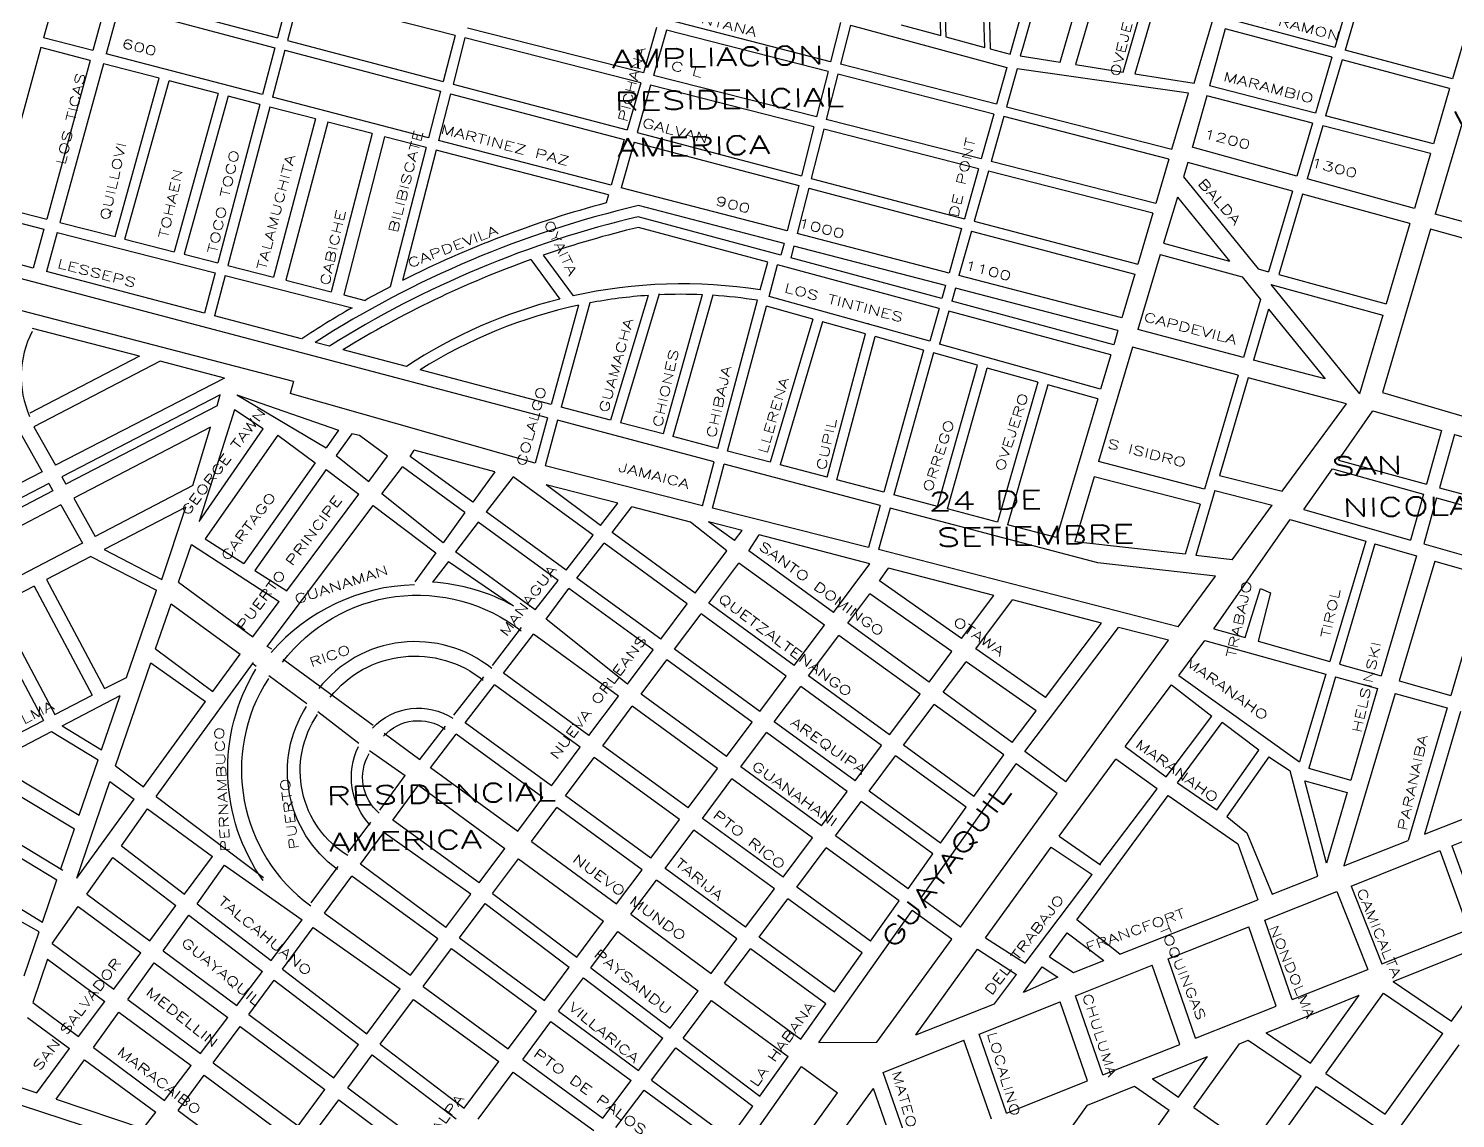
# Model space of a CAD drawing. Header units: millimetres. Extents: x 4375152 to 4409667, y 6523746 to 6549185.
# Drawn here: x 4388895 to 4390443, y 6527956 to 6529138 of the extents above; entities that cross this region are included whole.
import ezdxf

# ---------------------------------------------------------------- set-up
doc = ezdxf.new("R2010")
doc.units = ezdxf.units.MM
for name, color, linetype in [('LINEA CALLE', 252, 'Continuous'), ('NOMBRE BARRIO', 8, 'Continuous'), ('NOMBRE CALLE', 252, 'Continuous')]:
    doc.layers.add(name, color=color, linetype=linetype)
doc.styles.add('ROMANS', font='romans')
doc.styles.add('S1', font='ROMANS')

msp = doc.modelspace()

# ---------------------------------------------------------------- linework, layer by layer
at = {"layer": 'LINEA CALLE', "transparency": 33554687}
for p, q in [((4389210.4, 6529297.8), (4389165.4, 6529127.9)), ((4389884.7, 6529130.4), (4389882.2, 6529211.1)), ((4389935.9, 6529194.1), (4389938.3, 6529115.8)), ((4389959.9, 6529110), (4389983.8, 6529195.6)), ((4388925.9, 6529179.5), (4388911.6, 6529128)), ((4389888.1, 6529192.6), (4389890.1, 6529128.9)), ((4389932.5, 6529117.4), (4389930, 6529193.9)), ((4390330.1, 6529178.8), (4390312, 6529117.5)), ((4388979.3, 6529165.5), (4388965.2, 6529114.1)), ((4388996.5, 6529172.4), (4389165.4, 6529127.9)), ((4389188.9, 6529173.5), (4389176.1, 6529125.1)), ((4389357.8, 6529130.5), (4389188.9, 6529173.5)), ((4390341, 6529175.8), (4390323, 6529114.6)), ((4388993.6, 6529161.7), (4388979.5, 6529110.4)), ((4388993.6, 6529161.7), (4389162.5, 6529117.2)), ((4390312, 6529117.5), (4390196.1, 6529148.5)), ((4389562.3, 6529089.9), (4389371.3, 6529138.5)), ((4389576.4, 6529139), (4389562.3, 6529089.9)), ((4389587.2, 6529136.3), (4389573, 6529087.2)), ((4389762.4, 6529091.3), (4389587.2, 6529136.3)), ((4389765.1, 6529102), (4389590.2, 6529146.9)), ((4389776, 6529144.5), (4389765.1, 6529102)), ((4389786.7, 6529141.6), (4389775.9, 6529099.3)), ((4389786.7, 6529141.6), (4389956.4, 6529095.6)), ((4389841.6, 6529142.1), (4389884.7, 6529130.4)), ((4390193.1, 6529137.7), (4390176, 6529075.9)), ((4390308.8, 6529106.8), (4390193.1, 6529137.7)), ((4390480, 6529137.2), (4390420.8, 6528936.8)), ((4390457.4, 6529143.5), (4390439.7, 6529083.5)), ((4388908.7, 6529117.3), (4388861.1, 6528945.1)), ((4388962.2, 6529103.4), (4388908.7, 6529117.3)), ((4388965.2, 6529114.1), (4388911.6, 6529128)), ((4389162.5, 6529117.2), (4389149, 6529066.3)), ((4389176.1, 6529125.1), (4389345, 6529080.6)), ((4389357.8, 6529130.5), (4389345, 6529080.6)), ((4389368.6, 6529127.8), (4389355.7, 6529077.8)), ((4389559.2, 6529079.2), (4389368.6, 6529127.8)), ((4389890.1, 6529128.9), (4389932.5, 6529117.4)), ((4388962.2, 6529103.4), (4388915, 6528931.3)), ((4389149, 6529066.3), (4388979.5, 6529110.4)), ((4389173.2, 6529114.4), (4389159.8, 6529063.5)), ((4389173.2, 6529114.4), (4389342.2, 6529069.9)), ((4389938.3, 6529115.8), (4389959.9, 6529110)), ((4390308.8, 6529106.8), (4390290.9, 6529046.1)), ((4390319.8, 6529103.9), (4390301.9, 6529043.3)), ((4390436.5, 6529072.8), (4390319.8, 6529103.9)), ((4390439.7, 6529083.5), (4390323, 6529114.6)), ((4388976.5, 6529099.7), (4388929.3, 6528927.7)), ((4389037.1, 6529084), (4388976.5, 6529099.7)), ((4389749.8, 6529042.1), (4389573, 6529087.2)), ((4389762.4, 6529091.3), (4389749.8, 6529042.1)), ((4389773.1, 6529088.5), (4389760.5, 6529039.4)), ((4389942.2, 6529045.1), (4389773.1, 6529088.5)), ((4389945.2, 6529055.8), (4389775.9, 6529099.3)), ((4389956.4, 6529095.6), (4389945.2, 6529055.8)), ((4388989.1, 6528912.4), (4389037.1, 6529084)), ((4388999.8, 6528909.6), (4389047.8, 6529081.2)), ((4389101, 6529067.4), (4389047.8, 6529081.2)), ((4389355.7, 6529077.8), (4389544.4, 6529028.1)), ((4389559.2, 6529079.2), (4389544.4, 6529028.1)), ((4389569.9, 6529076.5), (4389555.2, 6529025.3)), ((4389747, 6529031.4), (4389569.9, 6529076.5)), ((4390290.9, 6529046.1), (4390176, 6529075.9)), ((4390436.5, 6529072.8), (4390418.9, 6529013)), ((4389101, 6529067.4), (4389053.2, 6528896)), ((4389111.7, 6529064.6), (4389063.9, 6528893.3)), ((4389146.2, 6529055.6), (4389100.7, 6528883.9)), ((4389146.2, 6529055.6), (4389111.7, 6529064.6)), ((4389329.2, 6529019.5), (4389159.8, 6529063.5)), ((4389342.2, 6529069.9), (4389329.2, 6529019.5)), ((4389352.9, 6529067.1), (4389339.9, 6529016.7)), ((4389352.9, 6529067.1), (4389541.4, 6529017.5)), ((4390173, 6529065.1), (4390157.4, 6529008.6)), ((4390287.8, 6529035.4), (4390173, 6529065.1)), ((4389156.9, 6529052.8), (4389111.4, 6528881.2)), ((4389206.4, 6529040), (4389156.9, 6529052.8)), ((4389206.4, 6529040), (4389160.9, 6528868.5)), ((4389928.5, 6528996.6), (4389760.5, 6529039.4)), ((4389942.2, 6529045.1), (4389928.5, 6528996.6)), ((4389952.9, 6529042.4), (4389939.2, 6528993.9)), ((4390132.1, 6528996.4), (4389952.9, 6529042.4)), ((4390418.9, 6529013), (4390301.9, 6529043.3)), ((4389219.8, 6529036.5), (4389174.4, 6528865.1)), ((4389267.9, 6529024), (4389219.8, 6529036.5)), ((4389267.9, 6529024), (4389223.6, 6528852.5)), ((4389555.2, 6529025.3), (4389733.4, 6528978.3)), ((4389747, 6529031.4), (4389733.4, 6528978.3)), ((4389757.8, 6529028.7), (4389744.1, 6528975.5)), ((4389925.5, 6528986), (4389757.8, 6529028.7)), ((4390287.8, 6529035.4), (4390270.8, 6528978)), ((4390298.8, 6529032.6), (4390281.8, 6528975)), ((4390415.7, 6529002.3), (4390298.8, 6529032.6)), ((4389281.3, 6529020.5), (4389237.1, 6528849.1)), ((4389326.4, 6529008.8), (4389281.3, 6529020.5)), ((4389326.4, 6529008.8), (4389287.5, 6528857.9)), ((4389527.1, 6528968.1), (4389339.9, 6529016.7)), ((4389541.4, 6529017.5), (4389527.1, 6528968.1)), ((4389552.1, 6529014.6), (4389537.9, 6528965.3)), ((4389552.1, 6529014.6), (4389730.7, 6528967.6)), ((4390270.8, 6528978), (4390157.3, 6529009.2)), ((4389337.2, 6529006), (4389300.7, 6528864.7)), ((4389524.1, 6528957.5), (4389337.2, 6529006)), ((4390117.8, 6528948.4), (4389939.2, 6528993.9)), ((4390132.1, 6528996.4), (4390117.8, 6528948.4)), ((4390415.7, 6529002.3), (4390398.2, 6528943)), ((4389925.5, 6528986), (4389910.2, 6528931.8)), ((4389936.2, 6528983.2), (4389920.9, 6528929)), ((4390114.6, 6528937.8), (4389936.2, 6528983.2)), ((4390152.4, 6528992.8), (4390147.7, 6528977)), ((4390266, 6528961.5), (4390152.4, 6528992.8)), ((4389458.2, 6528716), (4388495.3, 6528970.1)), ((4389718.1, 6528918.5), (4389537.9, 6528965.3)), ((4389730.7, 6528967.6), (4389718.1, 6528918.5)), ((4389741.4, 6528964.8), (4389728.8, 6528915.7)), ((4389741.4, 6528964.8), (4389907.2, 6528921.1)), ((4389744.1, 6528975.5), (4389910.2, 6528931.8)), ((4390147.7, 6528977), (4390228.7, 6528877.3)), ((4390398.2, 6528943), (4390281.8, 6528975)), ((4389524.1, 6528957.5), (4389521.6, 6528948.8)), ((4390141.2, 6528955.2), (4390126.3, 6528905.2)), ((4390141.2, 6528955.2), (4390197.6, 6528885.7)), ((4390266, 6528961.5), (4390240.2, 6528874.1)), ((4390276.9, 6528958.5), (4390251.1, 6528871.2)), ((4390393.3, 6528926.6), (4390276.9, 6528958.5)), ((4389182.6, 6528755.1), (4388484.9, 6528936.9)), ((4388858.1, 6528934.2), (4388912, 6528920.5)), ((4388861.1, 6528945.1), (4388915, 6528931.3)), ((4389711.3, 6528892.2), (4389556.5, 6528933.9)), ((4389714.6, 6528904.9), (4389556.7, 6528946)), ((4390114.6, 6528937.8), (4390098.2, 6528882.3)), ((4390510, 6528912.2), (4390420.8, 6528936.8)), ((4388912, 6528920.5), (4388900.4, 6528878.3)), ((4388926.3, 6528916.8), (4388914.7, 6528874.5)), ((4388926.3, 6528916.8), (4389097.8, 6528873)), ((4388929.3, 6528927.7), (4388989.1, 6528912.4)), ((4389696.9, 6528884.6), (4389556.7, 6528922.4)), ((4389893.6, 6528872.9), (4389728.8, 6528915.7)), ((4389907.2, 6528921.1), (4389893.6, 6528872.9)), ((4389917.9, 6528918.3), (4389904.3, 6528870.1)), ((4389917.9, 6528918.3), (4390095, 6528871.7)), ((4389920.9, 6528929), (4390098.2, 6528882.3)), ((4390415.9, 6528920.3), (4390363.5, 6528743.4)), ((4390393.3, 6528926.6), (4390367.6, 6528839.4)), ((4390506.5, 6528895.4), (4390415.9, 6528920.3)), ((4388999.8, 6528909.6), (4389053.2, 6528896)), ((4389714.6, 6528904.9), (4389711.3, 6528892.2)), ((4389714.6, 6528904.9), (4389714.5, 6528904.4)), ((4389725.3, 6528902.1), (4389722, 6528889.3)), ((4389725.3, 6528902.1), (4389725.2, 6528901.7)), ((4389889.7, 6528859.3), (4389725.3, 6528902.1)), ((4390126.3, 6528905.2), (4390197.6, 6528885.7)), ((4388900.4, 6528878.3), (4388846.5, 6528892.5)), ((4389063.9, 6528893.3), (4389100.7, 6528883.9)), ((4389439.9, 6528887.5), (4389471.4, 6528844.7)), ((4389453.5, 6528892.3), (4389486, 6528848.1)), ((4389688.8, 6528854.5), (4389696.9, 6528884.6)), ((4389885.8, 6528845.2), (4389722, 6528889.3)), ((4390122.6, 6528893), (4390098.4, 6528811.7)), ((4390122.6, 6528893), (4390211.4, 6528868.8)), ((4389086.2, 6528829.3), (4388914.7, 6528874.5)), ((4389097.8, 6528873), (4389086.2, 6528829.3)), ((4389108.5, 6528870.3), (4389096.9, 6528826.5)), ((4389108.5, 6528870.3), (4389246.1, 6528835.2)), ((4389111.4, 6528881.2), (4389160.9, 6528868.5)), ((4389698.5, 6528847.6), (4389707.6, 6528881.7)), ((4389882.8, 6528834.5), (4389707.6, 6528881.7)), ((4390080.9, 6528824.2), (4389904.3, 6528870.1)), ((4390095, 6528871.7), (4390080.9, 6528824.2)), ((4390228.7, 6528877.3), (4390240.2, 6528874.1)), ((4390251.1, 6528871.2), (4390367.6, 6528839.4)), ((4389174.4, 6528865.1), (4389223.6, 6528852.5)), ((4389889.7, 6528859.3), (4389885.8, 6528845.2)), ((4389900.5, 6528856.5), (4389896.5, 6528842.3)), ((4390076.8, 6528810.6), (4389900.5, 6528856.5)), ((4390211.4, 6528868.8), (4390231.4, 6528844.3)), ((4390242.5, 6528860.3), (4390338.8, 6528742)), ((4390242.5, 6528860.3), (4390364, 6528827.2)), ((4389237.1, 6528849.1), (4389260.2, 6528843.2)), ((4389503.9, 6528840.4), (4389472.8, 6528727.5)), ((4389567.2, 6528848.6), (4389526.6, 6528713.3)), ((4389579.2, 6528850.2), (4389537.3, 6528710.5)), ((4389626, 6528849.3), (4389583.5, 6528698.4)), ((4389637.4, 6528848.7), (4389594.2, 6528695.5)), ((4389642.7, 6528682.7), (4389685.8, 6528843.3)), ((4389872.7, 6528798.9), (4389698.5, 6528847.6)), ((4390072.2, 6528795), (4389896.5, 6528842.3)), ((4390231.4, 6528844.3), (4390212.8, 6528781.4)), ((4389191.5, 6528801.6), (4389096.9, 6528826.5)), ((4389491.8, 6528837.9), (4389462.1, 6528730.3)), ((4389653.5, 6528679.9), (4389695.6, 6528836.9)), ((4389745.8, 6528822.9), (4389695.6, 6528836.9)), ((4389745.8, 6528822.9), (4389699.6, 6528667.8)), ((4389882.8, 6528834.5), (4389872.7, 6528798.9)), ((4389893.5, 6528831.6), (4389883.4, 6528795.9)), ((4390069, 6528784.3), (4389893.5, 6528831.6)), ((4390240.1, 6528833.6), (4390223.8, 6528778.5)), ((4390240.1, 6528833.6), (4390301.6, 6528758)), ((4390364, 6528827.2), (4390338.8, 6528742)), ((4389015.7, 6528782.8), (4388899.7, 6528812.8)), ((4389756.5, 6528819.9), (4389710.3, 6528664.9)), ((4389802.9, 6528806.9), (4389756.5, 6528819.9)), ((4389805.8, 6528817.6), (4389806, 6528818.5)), ((4389816.5, 6528814.6), (4389816.7, 6528815.6)), ((4390076.8, 6528810.6), (4390072.2, 6528795)), ((4390212.8, 6528781.4), (4390098.4, 6528811.7)), ((4389221.6, 6528793.7), (4389206.2, 6528797.7)), ((4389761.3, 6528651.5), (4389802.9, 6528806.9)), ((4389772, 6528648.7), (4389813.6, 6528803.9)), ((4389866, 6528789.2), (4389813.6, 6528803.9)), ((4390058, 6528747), (4389883.4, 6528795.9)), ((4390092.7, 6528792.5), (4390055.7, 6528668.4)), ((4390207.1, 6528762.2), (4390092.7, 6528792.5)), ((4389015.7, 6528782.8), (4388896.8, 6528720.8)), ((4389038, 6528777.3), (4388901.2, 6528706.1)), ((4389108, 6528759), (4389038, 6528777.3)), ((4389305.2, 6528771.7), (4389236.6, 6528789.7)), ((4389866, 6528789.2), (4389823, 6528635.3)), ((4389876.7, 6528786.3), (4389833.7, 6528632.5)), ((4389924.4, 6528772.9), (4389876.7, 6528786.3)), ((4390069, 6528784.3), (4390058, 6528747)), ((4390301.6, 6528758), (4390223.8, 6528778.5)), ((4389462.1, 6528730.3), (4389320, 6528767.8)), ((4389881.2, 6528619.9), (4389924.4, 6528772.9)), ((4389891.9, 6528617.1), (4389935, 6528769.9)), ((4389990, 6528754.5), (4389935, 6528769.9)), ((4390207.1, 6528762.2), (4390170.7, 6528638.7)), ((4389108, 6528759), (4388924.4, 6528664.6)), ((4389182.6, 6528755.1), (4389179.2, 6528742.2)), ((4389990, 6528754.5), (4389946.3, 6528602.8)), ((4390000.7, 6528751.5), (4389957, 6528600)), ((4390054.8, 6528736.4), (4390000.7, 6528751.5)), ((4390218.1, 6528759.3), (4390186.9, 6528653.4)), ((4390324.5, 6528731.1), (4390218.1, 6528759.3)), ((4389103.2, 6528740.7), (4388931.4, 6528652)), ((4389099.7, 6528729), (4389103.2, 6528740.7)), ((4389121.1, 6528740.7), (4389217.9, 6528683.5)), ((4389121.1, 6528740.7), (4389231.3, 6528702.4)), ((4389444.6, 6528666.7), (4389179.2, 6528742.2)), ((4390054.8, 6528736.4), (4390010.1, 6528586)), ((4390254.9, 6528636.2), (4390324.5, 6528731.1)), ((4390363.5, 6528743.4), (4390468.2, 6528712.5)), ((4389099.7, 6528729), (4388935.9, 6528644.1)), ((4389118.6, 6528724.6), (4389080.3, 6528603.4)), ((4389149.9, 6528704.1), (4389118.6, 6528724.6)), ((4389458.2, 6528716), (4389444.6, 6528666.7)), ((4389526.6, 6528713.3), (4389472.8, 6528727.5)), ((4390316, 6528669.9), (4390353.2, 6528723.3)), ((4390353.2, 6528723.3), (4390427.8, 6528702)), ((4388901.2, 6528706.1), (4388924.4, 6528664.6)), ((4389092.7, 6528705.7), (4388944.5, 6528628.7)), ((4389073.6, 6528642.5), (4389092.7, 6528705.7)), ((4389080.3, 6528603.4), (4389149.9, 6528704.1)), ((4389231.3, 6528702.4), (4389217.9, 6528683.5)), ((4389468.9, 6528713.2), (4389455.5, 6528663.9)), ((4389638.9, 6528668.3), (4389468.9, 6528713.2)), ((4389583.5, 6528698.4), (4389537.3, 6528710.5)), ((4390427.8, 6528702), (4390411.3, 6528643.9)), ((4388886.8, 6528698.6), (4388910.1, 6528657.3)), ((4389165.6, 6528697.1), (4389086.9, 6528584.7)), ((4389165.6, 6528697.1), (4389206.3, 6528667.2)), ((4389245.8, 6528698.7), (4389228.8, 6528674.9)), ((4389254.1, 6528696.6), (4389245.8, 6528698.7)), ((4389284.6, 6528674.3), (4389254.1, 6528696.6)), ((4389642.7, 6528682.7), (4389594.2, 6528695.5)), ((4390441.9, 6528697.9), (4390425.5, 6528640.1)), ((4390441.9, 6528697.9), (4390519.4, 6528675.8)), ((4389228.8, 6528674.9), (4389264.2, 6528646.9)), ((4389264.2, 6528646.9), (4389284.6, 6528674.3)), ((4389377, 6528624.6), (4389309.1, 6528674.1)), ((4389309.2, 6528674), (4389313.4, 6528680.7)), ((4389401.1, 6528657.4), (4389313.4, 6528680.7)), ((4389626.2, 6528620.4), (4389638.9, 6528668.3)), ((4389699.6, 6528667.8), (4389653.5, 6528679.9)), ((4390170.7, 6528638.7), (4390055.7, 6528668.4)), ((4390316, 6528669.9), (4390411.3, 6528643.9)), ((4388910.1, 6528657.3), (4388775.2, 6528587.9)), ((4389206.3, 6528667.2), (4389128.8, 6528558)), ((4389218.1, 6528659.7), (4389140.6, 6528550.5)), ((4389218.1, 6528659.7), (4389253.6, 6528633.2)), ((4389278.4, 6528633.4), (4389300.7, 6528662.6)), ((4389368.6, 6528613.1), (4389300.7, 6528662.6)), ((4389401.1, 6528657.4), (4389377, 6528624.6)), ((4389626.2, 6528620.4), (4389455.5, 6528663.9)), ((4389637.1, 6528617.9), (4389649.6, 6528665.5)), ((4389818.9, 6528620.8), (4389649.6, 6528665.5)), ((4389761.3, 6528651.5), (4389710.3, 6528664.9)), ((4390186.9, 6528653.4), (4390254.9, 6528636.2)), ((4390278.4, 6528616.5), (4390309.5, 6528660.6)), ((4390309.5, 6528660.6), (4390408.2, 6528633)), ((4388917.2, 6528644.7), (4388782.3, 6528575.1)), ((4388917.2, 6528644.7), (4388921.7, 6528636.7)), ((4388931.4, 6528652), (4388935.9, 6528644.1)), ((4389073.6, 6528642.5), (4388967.7, 6528587.3)), ((4389420.9, 6528651.9), (4389391.7, 6528613.9)), ((4389507.5, 6528588.7), (4389420.9, 6528651.9)), ((4389515.5, 6528599.2), (4389456.8, 6528643.1)), ((4389534.5, 6528623.2), (4389456.8, 6528643.1)), ((4389823, 6528635.3), (4389772, 6528648.7)), ((4390050.8, 6528652), (4390029.9, 6528581.6)), ((4390165.8, 6528622.3), (4390050.8, 6528652)), ((4390182, 6528637), (4390161.3, 6528566.6)), ((4390182, 6528637), (4390244, 6528621.3)), ((4390425.5, 6528640.1), (4390501, 6528619.4)), ((4388921.7, 6528636.7), (4388786.9, 6528566.8)), ((4388930.4, 6528621.4), (4388795.5, 6528551.3)), ((4388930.4, 6528621.4), (4388953.7, 6528580)), ((4388944.5, 6528628.7), (4388967.7, 6528587.3)), ((4389175.6, 6528528.2), (4389253.6, 6528633.2)), ((4389345, 6528580.4), (4389278.4, 6528633.4)), ((4389515.5, 6528599.2), (4389534.5, 6528623.2)), ((4389881.2, 6528619.9), (4389833.7, 6528632.5)), ((4390165.8, 6528622.3), (4390149.8, 6528567.9)), ((4390408.2, 6528633), (4390394.2, 6528583.4)), ((4390422.4, 6528629), (4390408.4, 6528579.4)), ((4390422.4, 6528629), (4390497.3, 6528608)), ((4389065.9, 6528619.2), (4388977.4, 6528573.1)), ((4389040, 6528540.7), (4389065.9, 6528619.2)), ((4389154.1, 6528467.8), (4389269, 6528620.9)), ((4389269, 6528620.9), (4389337.1, 6528569.5)), ((4389368.6, 6528613.1), (4389345, 6528580.4)), ((4389478.2, 6528550.8), (4389391.7, 6528613.9)), ((4389528.1, 6528591.4), (4389549.7, 6528619.5)), ((4389613.2, 6528602.7), (4389549.7, 6528619.5)), ((4389806.2, 6528575.2), (4389637.1, 6528617.9)), ((4389818.9, 6528620.8), (4389806.2, 6528575.2)), ((4389829.6, 6528618), (4389817.2, 6528573.2)), ((4390054.9, 6528558.6), (4389829.6, 6528618)), ((4389946.3, 6528602.8), (4389891.9, 6528617.1)), ((4390200.5, 6528562.1), (4390244, 6528621.3)), ((4390278.4, 6528616.5), (4390394.2, 6528583.4)), ((4389383, 6528602.6), (4389358.4, 6528570.5)), ((4389469.5, 6528539.6), (4389383, 6528602.6)), ((4389618.3, 6528525.7), (4389528.1, 6528591.4)), ((4389652.6, 6528571.6), (4389613.2, 6528602.7)), ((4389660.9, 6528582.8), (4389632.8, 6528603.3)), ((4389669.1, 6528593.8), (4389632.8, 6528603.3)), ((4389660.9, 6528582.8), (4389669.1, 6528593.8)), ((4390010.1, 6528586), (4389957, 6528600)), ((4390180.9, 6528487.2), (4390263.4, 6528605.5)), ((4390263.4, 6528605.5), (4390345.5, 6528582)), ((4388953.7, 6528580), (4388818.6, 6528509.6)), ((4389058, 6528537.6), (4389072.1, 6528578.7)), ((4389072.1, 6528578.7), (4389167.1, 6528516.8)), ((4389086.9, 6528584.7), (4389128.8, 6528558)), ((4389478.2, 6528550.8), (4389507.5, 6528588.7)), ((4389490.1, 6528542.2), (4389519.4, 6528580.1)), ((4389609.7, 6528514.2), (4389519.4, 6528580.1)), ((4389676.3, 6528571.7), (4389687.5, 6528589)), ((4389807.8, 6528557.6), (4389687.5, 6528589)), ((4390149.8, 6528567.9), (4390029.9, 6528581.6)), ((4390345.5, 6528582), (4390306.4, 6528451.8)), ((4390355.4, 6528579.2), (4390316.9, 6528448.8)), ((4390355.4, 6528579.2), (4390400.4, 6528566.3)), ((4390408.4, 6528579.4), (4390481.2, 6528558.5)), ((4388963, 6528565.6), (4388914.8, 6528540.5)), ((4388963, 6528565.6), (4389033.9, 6528528.9)), ((4388977.4, 6528573.1), (4389040, 6528540.7)), ((4389337.1, 6528569.5), (4389314.4, 6528538.1)), ((4389350.6, 6528560.3), (4389333.3, 6528537.7)), ((4389350.6, 6528560.3), (4389421.4, 6528512)), ((4389444.8, 6528507.6), (4389358.4, 6528570.5)), ((4389618.3, 6528525.7), (4389652.6, 6528571.6)), ((4389768.4, 6528504.7), (4389676.3, 6528571.7)), ((4390142.1, 6528489.3), (4389817.2, 6528573.2)), ((4390200.5, 6528562.1), (4390161.3, 6528566.6)), ((4390400.4, 6528566.3), (4390362.3, 6528436.1)), ((4390420.3, 6528560.6), (4390381.6, 6528430.6)), ((4390420.3, 6528560.6), (4390475.9, 6528544.7)), ((4389140.6, 6528550.5), (4389175.6, 6528528.2)), ((4389633.2, 6528514.8), (4389665.7, 6528558.3)), ((4389758.4, 6528491.2), (4389665.7, 6528558.3)), ((4389768.4, 6528504.7), (4389807.8, 6528557.6)), ((4389818.1, 6528539.1), (4389828, 6528553)), ((4389942.2, 6528523.4), (4389828, 6528553)), ((4390182.4, 6528544.2), (4390054.9, 6528558.6)), ((4390142.1, 6528489.3), (4390182.4, 6528544.2)), ((4390475.9, 6528544.7), (4390437.8, 6528414.8)), ((4388901.4, 6528533.5), (4388861, 6528512.5)), ((4388901.4, 6528533.5), (4388964.3, 6528415.3)), ((4388914.8, 6528540.5), (4388977.7, 6528422.3)), ((4389001.4, 6528434.4), (4389033.9, 6528528.9)), ((4389058, 6528537.6), (4389138.5, 6528478.5)), ((4389444.8, 6528507.6), (4389469.5, 6528539.6)), ((4389456.6, 6528497.6), (4389481.4, 6528530.9)), ((4389572.6, 6528464.4), (4389481.4, 6528530.9)), ((4389581.1, 6528475.8), (4389490.1, 6528542.2)), ((4389907.2, 6528476.5), (4389818.1, 6528539.1)), ((4390214.6, 6528477.7), (4390231.2, 6528531)), ((4390231.2, 6528531), (4390242.1, 6528526.2)), ((4389033.1, 6528465.4), (4389050, 6528514.4)), ((4389050, 6528514.4), (4389124.7, 6528459.5)), ((4389138.5, 6528478.5), (4389167.1, 6528516.8)), ((4389581.1, 6528475.8), (4389609.7, 6528514.2)), ((4389725.7, 6528447.4), (4389633.2, 6528514.8)), ((4389784, 6528493.4), (4389807.6, 6528525)), ((4389896.6, 6528462.4), (4389807.6, 6528525)), ((4389907.2, 6528476.5), (4389942.2, 6528523.4)), ((4389922.7, 6528465.5), (4389962.4, 6528518.5)), ((4390059.1, 6528493.3), (4389962.4, 6528518.5)), ((4390242.1, 6528526.2), (4390229, 6528473.6)), ((4388848.7, 6528506.1), (4388911.6, 6528387.9)), ((4388861, 6528512.5), (4388923.9, 6528394.3)), ((4389596, 6528464.9), (4389624.7, 6528503.3)), ((4389717.1, 6528435.9), (4389624.7, 6528503.3)), ((4389398.3, 6528447.5), (4389430, 6528488.4)), ((4389544.8, 6528427.2), (4389456.6, 6528497.6)), ((4389725.7, 6528447.4), (4389758.4, 6528491.2)), ((4389871.9, 6528429.4), (4389784, 6528493.4)), ((4389975.6, 6528354), (4390077.4, 6528488.6)), ((4389998.1, 6528412.5), (4390059.1, 6528493.3)), ((4390131.5, 6528475), (4390077.4, 6528488.6)), ((4390180.9, 6528487.2), (4390214.6, 6528477.7)), ((4389159.1, 6528464.9), (4389154.1, 6528467.8)), ((4389410.3, 6528438.9), (4389443, 6528481.3)), ((4389535.1, 6528414.1), (4389443, 6528481.3)), ((4389741.3, 6528436), (4389774, 6528480)), ((4389862.1, 6528416.3), (4389774, 6528480)), ((4390020.2, 6528321.3), (4390131.5, 6528475)), ((4390142.7, 6528436.7), (4390171, 6528474.3)), ((4390171, 6528474.3), (4390302.3, 6528437.9)), ((4390229, 6528473.6), (4390306.4, 6528451.8)), ((4389033.1, 6528465.4), (4389095.2, 6528419.2)), ((4389095.2, 6528419.2), (4389124.7, 6528459.5)), ((4389171.3, 6528454.4), (4389268.9, 6528382.8)), ((4389544.8, 6528427.2), (4389572.6, 6528464.4)), ((4389559.7, 6528416.3), (4389587.5, 6528453.5)), ((4389680, 6528386.1), (4389587.5, 6528453.5)), ((4389688.5, 6528397.5), (4389596, 6528464.9)), ((4389871.9, 6528429.4), (4389896.6, 6528462.4)), ((4389887.2, 6528418.3), (4389912.2, 6528451.5)), ((4389987.9, 6528398.2), (4389912.2, 6528451.5)), ((4389998.1, 6528412.5), (4389922.7, 6528465.5)), ((4388989.5, 6528338.6), (4389028, 6528450.3)), ((4389028, 6528450.3), (4389087.2, 6528408.2)), ((4389033.8, 6528305.3), (4389139.1, 6528450.5)), ((4389138.4, 6528449.5), (4389142.3, 6528446.6)), ((4389155.9, 6528436.6), (4389197.2, 6528406.3)), ((4389503.1, 6528371.3), (4389410.3, 6528438.9)), ((4389688.5, 6528397.5), (4389717.1, 6528435.9)), ((4389829, 6528372.1), (4389741.3, 6528436)), ((4390142.7, 6528436.7), (4390273.8, 6528343)), ((4390302.3, 6528437.9), (4390273.8, 6528343)), ((4390316.9, 6528448.8), (4390362.3, 6528436.1)), ((4388977.7, 6528422.3), (4389001.4, 6528434.4)), ((4389388.6, 6528434.9), (4389356.1, 6528393.4)), ((4389368.9, 6528385.3), (4389400.7, 6528426.5)), ((4389493.7, 6528358.7), (4389400.7, 6528426.5)), ((4389704.1, 6528386.2), (4389732.7, 6528424.6)), ((4389820.4, 6528360.6), (4389732.7, 6528424.6)), ((4390084.5, 6528359.6), (4390134.9, 6528426.4)), ((4390134.9, 6528426.4), (4390178.7, 6528392.3)), ((4390312.8, 6528435), (4390283.6, 6528335.9)), ((4390312.8, 6528435), (4390358.3, 6528422.4)), ((4390358.3, 6528422.4), (4390329.2, 6528322.9)), ((4390381.6, 6528430.6), (4390437.8, 6528414.8)), ((4388923.9, 6528394.3), (4388964.3, 6528415.3)), ((4388931.7, 6528381.9), (4388994.7, 6528414.8)), ((4388974.6, 6528356), (4388994.7, 6528414.8)), ((4389019.8, 6528315.8), (4389087.2, 6528408.2)), ((4389503.1, 6528371.3), (4389535.1, 6528414.1)), ((4389652.2, 6528348.8), (4389559.7, 6528416.3)), ((4389829, 6528372.1), (4389862.1, 6528416.3)), ((4389844.2, 6528361), (4389877.4, 6528405.2)), ((4389952.9, 6528350.6), (4389877.4, 6528405.2)), ((4389962.2, 6528363.8), (4389887.2, 6528418.3)), ((4390377.5, 6528417.1), (4390321.8, 6528230)), ((4390377.5, 6528417.1), (4390433.9, 6528401.5)), ((4389209.2, 6528397.5), (4389253.5, 6528363)), ((4389518, 6528360.4), (4389550, 6528403.2)), ((4389642.5, 6528335.8), (4389550, 6528403.2)), ((4389962.2, 6528363.8), (4389987.9, 6528398.2)), ((4390129.1, 6528326.7), (4390178.7, 6528392.3)), ((4390433.9, 6528401.5), (4390391.6, 6528257.6)), ((4390448.2, 6528397.5), (4390409.2, 6528264.5)), ((4388861.7, 6528361.9), (4388911.6, 6528387.9)), ((4388867, 6528348.1), (4388920.1, 6528375.8)), ((4388920.1, 6528375.8), (4388970.8, 6528345.2)), ((4388931.7, 6528381.9), (4388974.6, 6528356)), ((4389280.9, 6528374), (4389319.6, 6528345.6)), ((4389319.6, 6528345.6), (4389347.5, 6528381.7)), ((4389462.6, 6528317), (4389368.9, 6528385.3)), ((4389652.2, 6528348.8), (4389680, 6528386.1)), ((4389667.8, 6528337.5), (4389695.5, 6528374.7)), ((4389783.2, 6528310.8), (4389695.5, 6528374.7)), ((4389791.7, 6528322.2), (4389704.1, 6528386.2)), ((4390141.4, 6528320.1), (4390189.7, 6528385.7)), ((4390229.6, 6528355.7), (4390189.7, 6528385.7)), ((4389331.2, 6528336.6), (4389359.2, 6528372.8)), ((4389453.2, 6528304.3), (4389359.2, 6528372.8)), ((4389462.6, 6528317), (4389493.7, 6528358.7)), ((4389610.5, 6528292.9), (4389518, 6528360.4)), ((4389791.7, 6528322.2), (4389820.4, 6528360.6)), ((4389920.5, 6528305.3), (4389844.2, 6528361)), ((4390084.5, 6528359.6), (4390129.1, 6528326.7)), ((4388950.3, 6528285.2), (4388970.8, 6528345.2)), ((4389265.1, 6528355.1), (4389303.8, 6528328.1)), ((4389477.5, 6528306.1), (4389508.6, 6528347.8)), ((4389601.1, 6528280.3), (4389508.6, 6528347.8)), ((4389806.8, 6528311.3), (4389835.5, 6528349.6)), ((4389912.2, 6528293.7), (4389835.5, 6528349.6)), ((4389920.5, 6528305.3), (4389952.9, 6528350.6)), ((4390020.2, 6528321.3), (4389975.6, 6528354)), ((4390013, 6528262.3), (4390074.4, 6528345.9)), ((4390119.2, 6528313.7), (4390074.4, 6528345.9)), ((4390183.9, 6528290.8), (4390229.6, 6528355.7)), ((4390240.5, 6528348.4), (4390194.9, 6528283.8)), ((4390240.5, 6528348.4), (4390263.7, 6528333)), ((4388878.3, 6528328.6), (4388950.3, 6528285.2)), ((4388989.5, 6528338.6), (4389019.8, 6528315.8)), ((4389276.1, 6528290.6), (4389303.8, 6528328.1)), ((4389331.4, 6528336.9), (4389425.8, 6528267.6)), ((4389610.5, 6528292.9), (4389642.5, 6528335.8)), ((4389755.4, 6528273.6), (4389667.8, 6528337.5)), ((4389863, 6528195.2), (4389966.3, 6528340.9)), ((4390010.8, 6528308.6), (4389966.3, 6528340.9)), ((4390293.4, 6528218.9), (4390263.7, 6528333)), ((4390283.5, 6528335.9), (4390329.2, 6528322.9)), ((4388870.7, 6528315.1), (4388945.1, 6528270.2)), ((4388947.6, 6528216.8), (4388983.6, 6528321.6)), ((4388983.6, 6528321.6), (4389010, 6528302.3)), ((4389290.4, 6528279.6), (4389318.2, 6528317.5)), ((4389318.2, 6528317.5), (4389411.8, 6528248.8)), ((4389626.1, 6528281.6), (4389658, 6528324.5)), ((4389745.6, 6528260.6), (4389658, 6528324.5)), ((4390057.2, 6528231.7), (4390119.2, 6528313.7)), ((4390141.4, 6528320.1), (4390183.9, 6528290.8)), ((4390279.6, 6528322.4), (4390325.3, 6528309.5)), ((4390302.9, 6528233.1), (4390279.6, 6528322.4)), ((4388947.6, 6528216.8), (4389010, 6528302.3)), ((4389033.8, 6528305.3), (4389150.2, 6528217.4)), ((4389425.8, 6528267.6), (4389453.2, 6528304.3)), ((4389570, 6528238.6), (4389477.5, 6528306.1)), ((4389755.4, 6528273.6), (4389783.2, 6528310.8)), ((4389770.3, 6528262.8), (4389798.2, 6528299.9)), ((4389876.1, 6528243.1), (4389798.2, 6528299.9)), ((4389884.4, 6528254.7), (4389806.8, 6528311.3)), ((4389906, 6528163.7), (4390010.8, 6528308.6)), ((4390032.1, 6528171.6), (4390131.2, 6528306.3)), ((4390131.2, 6528306.3), (4390206.9, 6528254.2)), ((4390325.3, 6528309.5), (4390302.9, 6528233.1)), ((4388827.3, 6528289.1), (4388932.6, 6528225.6)), ((4388996, 6528251.9), (4389024.3, 6528291.9)), ((4389024.3, 6528291.9), (4389094.8, 6528240.4)), ((4389440.7, 6528256.7), (4389468.1, 6528293.5)), ((4389560.6, 6528226), (4389468.1, 6528293.5)), ((4389713.6, 6528217.8), (4389626.1, 6528281.6)), ((4389884.4, 6528254.7), (4389912.2, 6528293.7)), ((4390194.9, 6528283.8), (4390216.4, 6528266.1)), ((4390409.2, 6528264.5), (4390469.9, 6528288.4)), ((4390438.9, 6528251.9), (4390525.6, 6528286.4)), ((4388816.8, 6528280.8), (4388926.1, 6528214.9)), ((4388930.3, 6528227), (4388945.1, 6528270.2)), ((4389242.1, 6528244.6), (4389266.4, 6528277.5)), ((4389255.3, 6528231.8), (4389280.7, 6528266.4)), ((4389374.9, 6528199.3), (4389280.7, 6528266.4)), ((4389384.1, 6528211.7), (4389290.4, 6528279.6)), ((4389570, 6528238.6), (4389601.1, 6528280.3)), ((4389585.6, 6528227.3), (4389616.7, 6528269)), ((4389704.2, 6528205.2), (4389616.7, 6528269)), ((4390216.4, 6528266.1), (4390243.9, 6528199.3)), ((4388996, 6528251.9), (4389064.4, 6528199.5)), ((4389440.7, 6528256.7), (4389533, 6528189)), ((4389713.6, 6528217.8), (4389745.6, 6528260.6)), ((4389849.1, 6528205.3), (4389770.3, 6528262.8)), ((4389933.1, 6528152.1), (4390004.3, 6528250.4)), ((4390004.3, 6528250.4), (4390048.8, 6528220.6)), ((4390013, 6528262.3), (4390057.8, 6528231.3)), ((4390206.9, 6528254.2), (4390228.6, 6528193.3)), ((4390321.8, 6528230), (4390391.6, 6528257.6)), ((4390438.9, 6528251.9), (4390470.3, 6528165.9)), ((4388789.3, 6528243.4), (4388910.5, 6528169.2)), ((4388958.7, 6528199.3), (4388986.9, 6528239.1)), ((4388986.9, 6528239.1), (4389055.2, 6528187.1)), ((4389064.4, 6528199.5), (4389094.8, 6528240.4)), ((4389384.1, 6528211.7), (4389411.8, 6528248.8)), ((4389398.6, 6528200.2), (4389426.7, 6528237.9)), ((4389426.7, 6528237.9), (4389518.9, 6528170.2)), ((4389728.4, 6528207), (4389760.5, 6528249.8)), ((4389839.6, 6528192.1), (4389760.5, 6528249.8)), ((4389849.1, 6528205.3), (4389876.1, 6528243.1)), ((4390329.6, 6528208.3), (4390425.8, 6528246.7)), ((4390425.8, 6528246.7), (4390457, 6528161)), ((4388906.8, 6528158.6), (4388780.4, 6528229.1)), ((4389078, 6528189.1), (4389108, 6528230.8)), ((4389108, 6528230.8), (4389191.9, 6528171.8)), ((4389201.7, 6528190.1), (4389231, 6528229.6)), ((4389216.3, 6528178.8), (4389245.9, 6528219.1)), ((4389339, 6528151.2), (4389245.9, 6528219.1)), ((4389348, 6528163.3), (4389255.3, 6528231.8)), ((4389533, 6528189), (4389560.6, 6528226)), ((4389673, 6528163.6), (4389585.6, 6528227.3)), ((4389976.3, 6528124.8), (4390048.8, 6528220.6)), ((4388910.5, 6528169.2), (4388926.1, 6528214.9)), ((4389548.5, 6528177.6), (4389576.2, 6528214.7)), ((4389663.6, 6528151), (4389576.2, 6528214.7)), ((4389673, 6528163.6), (4389704.2, 6528205.2)), ((4389808.5, 6528148.6), (4389728.4, 6528207)), ((4390243.9, 6528199.3), (4390293.4, 6528218.9)), ((4390329.6, 6528208.3), (4390363.1, 6528123.9)), ((4388958.7, 6528199.3), (4389026.7, 6528148.8)), ((4389078, 6528189.1), (4389158.3, 6528127.6)), ((4389348, 6528163.3), (4389374.9, 6528199.3)), ((4389362.7, 6528152.1), (4389390.5, 6528189.4)), ((4389390.5, 6528189.4), (4389481.7, 6528120.2)), ((4389398.6, 6528200.2), (4389489.8, 6528131.1)), ((4389687.7, 6528152.9), (4389718.9, 6528194.5)), ((4389799.4, 6528135.8), (4389718.9, 6528194.5)), ((4389808.5, 6528148.6), (4389839.6, 6528192.1)), ((4389906, 6528163.7), (4389863, 6528195.2)), ((4390078.9, 6528134.3), (4390228.6, 6528193.3)), ((4390236.1, 6528171.1), (4390314.3, 6528202.2)), ((4390314.3, 6528202.3), (4390347.8, 6528117.8)), ((4388921, 6528146.1), (4388949.3, 6528186.1)), ((4388949.3, 6528186.1), (4389017, 6528135.8)), ((4389026.7, 6528148.8), (4389055.2, 6528187.1)), ((4389041.2, 6528138), (4389069, 6528176.6)), ((4389069, 6528176.6), (4389149.2, 6528115.6)), ((4389216.3, 6528178.8), (4389309.4, 6528111.5)), ((4389548.5, 6528177.6), (4389635.6, 6528113.6)), ((4389752.2, 6528038.7), (4389853.6, 6528181.9)), ((4389896.5, 6528150.5), (4389853.6, 6528181.9)), ((4388890.4, 6528110.8), (4388906.8, 6528158.6)), ((4389158.3, 6528127.6), (4389191.9, 6528171.8)), ((4389170.6, 6528118.2), (4389203.8, 6528163.3)), ((4389203.8, 6528163.3), (4389298.4, 6528096.8)), ((4389489.8, 6528131.1), (4389518.9, 6528170.2)), ((4389505.1, 6528119.5), (4389534.5, 6528158.8)), ((4389534.5, 6528158.8), (4389621.6, 6528094.8)), ((4390002.4, 6528131.4), (4390021.7, 6528157.6)), ((4390021.7, 6528157.6), (4390061.3, 6528127.4)), ((4390078.9, 6528134.3), (4390032.1, 6528171.6)), ((4390131.3, 6528129.3), (4390218.7, 6528164.2)), ((4390248.4, 6528078.2), (4390218.7, 6528164.2)), ((4390265.8, 6528085.2), (4390236.1, 6528171.1)), ((4390363.1, 6528123.9), (4390456.9, 6528161.2)), ((4388921, 6528146.1), (4388987.8, 6528096.5)), ((4389309.4, 6528111.5), (4389339, 6528151.2)), ((4389362.7, 6528152.1), (4389454.7, 6528084)), ((4389635.6, 6528113.6), (4389663.6, 6528151)), ((4389769.4, 6528093.3), (4389687.7, 6528152.9)), ((4389815.1, 6528039.1), (4389896.5, 6528150.5)), ((4389933.1, 6528152.1), (4389976.3, 6528124.8)), ((4390375.3, 6528104.8), (4390490.4, 6528151.3)), ((4390438.5, 6528061.6), (4390498.7, 6528145.7)), ((4388916, 6528129.1), (4388899.8, 6528082)), ((4388916, 6528129.1), (4388977.9, 6528083.2)), ((4388987.8, 6528096.5), (4389017, 6528135.8)), ((4389041.2, 6528138), (4389121.1, 6528078.7)), ((4389323.2, 6528099.2), (4389353.9, 6528140.4)), ((4389353.9, 6528140.4), (4389446.2, 6528072.6)), ((4389650.1, 6528103), (4389678.2, 6528140.3)), ((4389760, 6528080.6), (4389678.2, 6528140.3)), ((4389769.2, 6528093.5), (4389799.4, 6528135.8)), ((4389857.7, 6528047), (4389924.4, 6528139.8)), ((4389924.4, 6528139.8), (4389966.7, 6528112.2)), ((4390002.4, 6528131.4), (4390028.6, 6528114.5)), ((4390028.6, 6528114.5), (4390061.3, 6528127.4)), ((4390160.9, 6528043.5), (4390131.3, 6528129.3)), ((4389003.1, 6528085.2), (4389031.7, 6528124.9)), ((4389031.7, 6528124.9), (4389111.3, 6528065.8)), ((4389121.1, 6528078.7), (4389149.2, 6528115.6)), ((4389170.6, 6528118.2), (4389262.1, 6528048.1)), ((4389454.7, 6528084), (4389481.7, 6528120.2)), ((4389505.1, 6528119.5), (4389591.2, 6528054.3)), ((4389942.9, 6528080.7), (4389966.7, 6528112.2)), ((4389974.2, 6528093), (4389994.6, 6528120.7)), ((4389994.6, 6528120.7), (4390011.7, 6528109.6)), ((4390030.7, 6528089.2), (4390114, 6528122.4)), ((4390143.7, 6528036.6), (4390114, 6528122.4)), ((4390265.8, 6528085.2), (4390347.8, 6528117.8)), ((4389134.3, 6528068.9), (4389161.7, 6528106.1)), ((4389161.7, 6528106.1), (4389253.3, 6528036.4)), ((4389262.1, 6528048.1), (4389298.4, 6528096.8)), ((4389323.2, 6528099.2), (4389415.6, 6528031.6)), ((4389470.1, 6528072.5), (4389497.1, 6528108.6)), ((4389497.1, 6528108.6), (4389583.1, 6528043.4)), ((4389650.1, 6528103), (4389732.7, 6528042.4)), ((4390011.7, 6528109.6), (4389974.2, 6528093)), ((4390375.3, 6528104.8), (4390438.5, 6528061.6)), ((4388899.8, 6528082), (4388949.6, 6528045.1)), ((4388949.6, 6528045.1), (4388977.9, 6528083.2)), ((4389003.1, 6528085.2), (4389081.7, 6528026.8)), ((4389276.8, 6528036.9), (4389312.7, 6528085.1)), ((4389312.7, 6528085.1), (4389405.4, 6528017.9)), ((4389591.2, 6528054.3), (4389621.6, 6528094.8)), ((4389605.4, 6528043.5), (4389636, 6528084.2)), ((4389636, 6528084.2), (4389719.1, 6528023.3)), ((4389732.7, 6528042.4), (4389760, 6528080.6)), ((4389857.7, 6528047), (4389942.9, 6528080.7)), ((4389926.4, 6528047.7), (4390014.1, 6528082.6)), ((4390043.8, 6527996.9), (4390014.1, 6528082.6)), ((4390060.3, 6528003.4), (4390030.7, 6528089.2)), ((4390237.6, 6528049.1), (4390338.4, 6528089.9)), ((4390285.7, 6528016.3), (4390338.4, 6528089.9)), ((4390302.1, 6528005.1), (4390364.6, 6528092.3)), ((4390364.6, 6528092.3), (4390429, 6528048.4)), ((4388894.1, 6528065.7), (4388939.8, 6528032)), ((4388965.6, 6528033.2), (4388993.4, 6528071.7)), ((4388993.4, 6528071.7), (4389071.7, 6528013.6)), ((4389081.7, 6528026.8), (4389111.3, 6528065.8)), ((4389134.3, 6528068.9), (4389226.5, 6528000.4)), ((4389415.6, 6528031.6), (4389446.2, 6528072.6)), ((4389470.1, 6528072.5), (4389556.8, 6528008.3)), ((4390160.9, 6528043.5), (4390248.4, 6528078.2)), ((4389095.7, 6528016.5), (4389124.7, 6528055.9)), ((4389124.7, 6528055.9), (4389216.8, 6527987.5)), ((4389431.2, 6528020.3), (4389461.7, 6528061.3)), ((4389461.7, 6528061.3), (4389548.7, 6527997.4)), ((4390237.6, 6528049.1), (4390285.7, 6528016.3)), ((4389226.5, 6528000.4), (4389253.3, 6528036.4)), ((4389276.8, 6528036.9), (4389367.6, 6527967.3)), ((4389556.8, 6528008.3), (4389583.1, 6528043.4)), ((4389605.4, 6528043.5), (4389688.5, 6527980.5)), ((4389752.2, 6528038.7), (4389815.1, 6528039.1)), ((4389822.3, 6528006.2), (4389909.8, 6528041.1)), ((4389939.5, 6527955.4), (4389909.8, 6528041.1)), ((4389956, 6527962), (4389926.4, 6528047.7)), ((4390060.3, 6528003.4), (4390143.7, 6528036.6)), ((4390158.9, 6527968.1), (4390208.5, 6528037.3)), ((4390208.5, 6528037.3), (4390218.1, 6528041.2)), ((4390218.1, 6528041.2), (4390275.6, 6528002.2)), ((4390366.5, 6527961.1), (4390429, 6528048.4)), ((4390384.4, 6527948.9), (4390446.9, 6528036.2)), ((4388904.3, 6527984.2), (4388939.8, 6528032)), ((4388925.2, 6527977.1), (4388956.1, 6528020)), ((4388956.1, 6528020), (4389033.3, 6527963.1)), ((4388965.6, 6528033.2), (4389042.9, 6527975.7)), ((4389241.4, 6527989.4), (4389268, 6528025.2)), ((4389268, 6528025.2), (4389359.1, 6527955.9)), ((4389367.6, 6527967.3), (4389405.4, 6528017.9)), ((4389431.2, 6528020.3), (4389518.2, 6527956.7)), ((4389571, 6527997.8), (4389597.3, 6528032.7)), ((4389597.3, 6528032.7), (4389680.7, 6527969.5)), ((4389688.5, 6527980.5), (4389719.1, 6528023.3)), ((4390114.2, 6527999.2), (4390173.9, 6528023.3)), ((4390142.5, 6527979.5), (4390173.9, 6528023.3)), ((4389042.9, 6527975.7), (4389071.7, 6528013.6)), ((4389057.6, 6527964.8), (4389085.8, 6528003.1)), ((4389085.8, 6528003.1), (4389177.6, 6527934.9)), ((4389095.7, 6528016.5), (4389187.6, 6527948.2)), ((4389382.9, 6527955.6), (4389421, 6528006.6)), ((4389421, 6528006.6), (4389508.2, 6527943.4)), ((4389634, 6527871.9), (4389733.7, 6528012.6)), ((4389733.7, 6528012.6), (4389772.5, 6527984.1)), ((4389851.9, 6527920.6), (4389822.3, 6528006.2)), ((4390302.1, 6528005.1), (4390366.5, 6527961.1)), ((4388869.9, 6527995.7), (4388904.3, 6527984.2)), ((4389187.6, 6527948.2), (4389216.8, 6527987.5)), ((4389241.4, 6527989.4), (4389333.2, 6527921.2)), ((4389518.2, 6527956.7), (4389548.7, 6527997.4)), ((4389532.4, 6527946.3), (4389562.9, 6527987)), ((4389562.9, 6527987), (4389648.4, 6527924.3)), ((4389571, 6527997.8), (4389655.9, 6527934.9)), ((4389724.5, 6527869.8), (4389811.8, 6527988.7)), ((4389837.4, 6527914.8), (4389811.8, 6527988.7)), ((4389956, 6527962), (4390043.8, 6527996.9)), ((4390043.8, 6527970.8), (4390094.7, 6527991.3)), ((4390094.6, 6527991.4), (4390132.2, 6527965.2)), ((4390114.2, 6527999.2), (4390142.5, 6527979.5)), ((4390220.5, 6527925.3), (4390275.6, 6528002.2)), ((4390236.9, 6527913.9), (4390292.1, 6527991)), ((4390292.1, 6527991), (4390356.6, 6527947.3)), ((4388863.9, 6527978.3), (4388954.4, 6527948.6)), ((4388925.2, 6527977.1), (4389019.7, 6527945.3)), ((4389202.4, 6527937.2), (4389231.7, 6527976.4)), ((4389231.7, 6527976.4), (4389323.6, 6527908.2)), ((4389672.2, 6527844.4), (4389772.5, 6527984.1)), ((4389019.7, 6527945.3), (4389033.3, 6527963.1)), ((4389057.6, 6527964.8), (4389149.2, 6527896.8)), ((4389655.9, 6527934.9), (4389680.7, 6527969.5)), ((4390011.1, 6527925), (4390043.8, 6527970.8)), ((4390072.2, 6527881.4), (4390132.2, 6527965.2)), ((4390158.9, 6527968.1), (4390220.5, 6527925.3))]:
    msp.add_line(p, q, dxfattribs=at)
for points in [[(4389973.4, 6529116.2), (4389970.7, 6529108.3), (4390014, 6529101.5), (4390058.7, 6529254.2), (4390015.9, 6529266.1), (4389973.4, 6529116.2)], [(4390124.7, 6529235.8), (4390074.7, 6529249.7), (4390030.6, 6529098.9), (4390082.3, 6529090.7), (4390124.7, 6529235.8)], [(4390137.1, 6529232.2), (4390095.1, 6529088.7), (4390159.3, 6529078.6), (4390199.6, 6529215.1), (4390137.1, 6529232.2)], [(4389967.5, 6529094.1), (4389955.9, 6529053), (4390135.2, 6529007), (4390153.3, 6529067.9), (4389967.5, 6529094.1)]]:
    msp.add_lwpolyline(points, dxfattribs=at)
at = {"layer": 'LINEA CALLE', "transparency": 33554687, "flags": 128}
for points in [[(4388899.2, 6528809.5, 0.225924), (4388896.4, 6528717.5, -1.598743)], [(4389313.9, 6528534.8, 0.211645), (4389158.6, 6528461.6, -0.955126)], [(4389170.9, 6528451, -0.417949), (4389429.7, 6528484.9, -1.392062)], [(4389397.8, 6528444.1, 0.417161), (4389210, 6528422.3)], [(4389222.5, 6528413.1, -0.416576), (4389388.2, 6528431.6)], [(4389149.7, 6528214.1, -0.299192), (4389141.8, 6528443.3)], [(4389155.4, 6528433.3, 0.39796), (4389201.3, 6528186.7)], [(4389230.5, 6528226.2, -0.397827), (4389196.7, 6528403, -1.73182)], [(4389241.6, 6528241.3, -0.42937), (4389208.7, 6528394.2, -2.20646)], [(4389268.4, 6528379.4, -0.364024), (4389355.6, 6528390.1)], [(4389280.4, 6528370.7, -0.383205), (4389347.2, 6528378.2, -0.325391)], [(4389265.9, 6528274.1, -0.306971), (4389253, 6528359.6)], [(4389275.6, 6528287.3, -0.363681), (4389264.6, 6528351.8)]]:
    msp.add_lwpolyline(points, format="xyb", dxfattribs=at)
at = {"layer": 'LINEA CALLE', "transparency": 33554687}
for centre, radius, start, end in [((4389813.3, 6527850.8), 1136.1, 104.8787, 116.8184), ((4389813.3, 6527850.8), 1124.8, 103.1843, 122.6634), ((4389813.3, 6527850.8), 1113.1, 103.3356, 122.1071), ((4389813.3, 6527850.8), 1101.9, 103.4656, 109.0559), ((4389813.3, 6527850.8), 1101.9, 109.8046, 121.5892), ((4389813.3, 6527850.8), 1136.1, 117.5659, 119.1298), ((4389604.2, 6528316.5), 544.6, 81.0601, 102.5361), ((4389604.2, 6528316.5), 544.6, 104.111, 123.3082), ((4389603.1, 6528320.2), 529.6, 93.8886, 100.7926), ((4389603.1, 6528320.2), 529.6, 87.5179, 92.6141), ((4389603.1, 6528320.2), 529.6, 81.0117, 86.29), ((4389813.3, 6527850.8), 1136.1, 119.9476, 123.182), ((4389603.1, 6528320.2), 529.6, 102.1355, 122.3133), ((4389319.3, 6528326.3), 211.9, 61.2009, 86.2202)]:
    msp.add_arc(centre, radius, start, end, dxfattribs=at)

# ---------------------------------------------------------------- texts
at = {"layer": 'NOMBRE BARRIO', "linetype": 'Continuous', "transparency": 33554687, "style": 'S1', "width": 1.5}
for s, rotation, p in [('AMPLIACION', 1.1637, (4389527.8, 6529094.8)), ('RESIDENCIAL ', 1.1637, (4389530.8, 6529048.8)), ('VILLA', 1.1637, (4390441.2, 6529027.8)), ('AMERICA', 1.1637, (4389533.8, 6528998.8)), ('SAN ', 1.1637, (4390308.4, 6528653.3)), ('24 DE ', 1.1637, (4389871.3, 6528615.1)), ('NICOLAS', 1.1637, (4390320.4, 6528608.3)), ('SETIEMBRE', 1.1637, (4389880.3, 6528576.1)), ('RESIDENCIAL ', 1.1637, (4389218.3, 6528295.8)), ('GUAYAQUIL', 53.2373, (4389834.5, 6528139)), ('AMERICA', 1.1637, (4389221.3, 6528245.8))]:
    msp.add_text(s, height=20, rotation=rotation, dxfattribs=at).set_placement(p)
at = {"layer": 'NOMBRE CALLE', "transparency": 33554687, "style": 'ROMANS', "width": 1.5}
for s, rotation, p in [('OVEJERO', 76.0419, (4390077.9, 6529085.1)), ('PICHANA', 75.8624, (4389544.1, 6529035.7)), ('LOS TICAS', 77.4527, (4388935, 6528989.3)), ('BILIBISCATE', 75.6126, (4389295.1, 6528915.6)), ('QUILLOVI', 77.4527, (4388982.5, 6528929.2)), ('DE PONT', 77.4527, (4389903.1, 6528932.3)), ('TOCO TOCO', 77.4527, (4389099.1, 6528893.3)), ('TALAMUCHITA', 75.4898, (4389152.3, 6528875.3)), ('TOHAEN', 77.4527, (4389046, 6528909.7)), ('BALDA', 311.4592, (4390162.9, 6528969.8)), ('CABICHE', 77.4527, (4389221.1, 6528858.5)), ('CAPDEVILA', 21.1045, (4389308.7, 6528878.2)), ('OYAITA', 295.1777, (4389454, 6528927.2)), ('GUAMACHA', 74.5973, (4389523.3, 6528720.6)), ('CHIONES', 77.4527, (4389581.8, 6528704.8)), ('CHIBAJA', 77.4527, (4389640.1, 6528693.3)), ('COLALGO', 74.9252, (4389434, 6528662.6)), ('LLERENA', 73.5272, (4389695.8, 6528676.1)), ('OVEJERO', 72.1016, (4389952.8, 6528657)), ('GEORGE TAWN', 52.9684, (4389068.2, 6528609)), ('CUPIL', 77.4527, (4389759.3, 6528658.2)), ('ORREGO', 72.1016, (4389874.5, 6528634.6)), ('CARTAGO', 52.9684, (4389111.2, 6528560)), ('PUERTO PRINCIPE', 52.9684, (4389128.2, 6528484)), ('GUANAMAN', 18.0931, (4389185.5, 6528513.8)), ('MANAGUA', 52.9684, (4389413.4, 6528478)), ('TRABAJO', 77.4527, (4390203.8, 6528455.1)), ('TIROL', 77.4527, (4390306.3, 6528476.5)), ('RICO', 19.2783, (4389201.8, 6528445.4)), ('NUEVA ORLEANS', 52.9684, (4389468.1, 6528344.6)), ('HELSINSKI', 77.4527, (4390340.3, 6528373.5)), ('NOGOLMA', 26.4306, (4388840.1, 6528358.6)), ('PERNAMBUCO', 92.9553, (4389113.8, 6528245.5)), ('PARANAIBA', 77.4527, (4390389.7, 6528267.4)), ('PUERTO', 97.9684, (4389188.6, 6528248.5)), ('CAMICALTA', 292.4262, (4390335.4, 6528203.4)), ('DEL TRABAJO', 52.8039, (4389939.4, 6528089.1)), ('FRANCFORT', 19.8573, (4390043.9, 6528136.3)), ('TOQUINGAS', 292.4262, (4390121.4, 6528163.4)), ('NONDOLMA', 292.4262, (4390240.4, 6528163.4)), ('SAN SALVADOR', 52.9684, (4388907.2, 6528007)), ('CHULUMA', 287.4276, (4390038.1, 6528090.1)), ('LA HABANA', 54.2318, (4389684.9, 6527989.6)), ('LOCALINO', 286.1807, (4389935.1, 6528048.6)), ('MATEO', 286.0743, (4389831.4, 6528006.4)), ('TEGUCIGALPA', 52.9684, (4389290, 6527874.1))]:
    msp.add_text(s, height=10, rotation=rotation, dxfattribs=at).set_placement(p)
at = {"layer": 'NOMBRE CALLE', "linetype": 'Continuous', "transparency": 33554687, "style": 'S1', "width": 1.5}
for s, rotation, p in [('MONTANA', 345.6355, (4389595.2, 6529151.6)), ('SAN RAMON', 345.6355, (4390202.3, 6529153.6)), ('600', 345.6355, (4388995.5, 6529117.5)), ('C L ', 345.6355, (4389591, 6529093.4)), ('MARAMBIO', 345.6355, (4390190.3, 6529081.7)), ('GALVAN', 345.6355, (4389559.9, 6529031.4)), ('MARTINEZ PAZ', 345.6355, (4389341.4, 6529024.6)), ('1200', 345.6355, (4390169, 6529019.4)), ('1300', 345.6355, (4390285, 6528988.4)), ('900', 345.6355, (4389639.3, 6528946.9)), ('1000', 345.6355, (4389728.9, 6528922.9)), ('LESSEPS', 345.6355, (4388925.7, 6528878.8)), ('1100', 345.6355, (4389909.7, 6528876.9)), ('LOS TINTINES', 345.6355, (4389714, 6528852.4)), ('CAPDEVILA', 345.6355, (4390103.8, 6528820.9)), ('S ISIDRO', 345.6355, (4390064.5, 6528683.7)), ('JAMAICA', 345.6355, (4389534, 6528658.4)), ('SANTO DOMINGO', 323.9858, (4389686.3, 6528574.4)), ('QUETZALTENANGO', 323.2984, (4389642.2, 6528518)), ('OTAWA', 325.5254, (4389897, 6528492.6)), ('MARANAHO', 324.3848, (4390148.7, 6528448.9)), ('AREQUIPA', 324.8791, (4389720.6, 6528383.7)), ('MARANAHO', 324.3848, (4390094.7, 6528359.9)), ('GUANAHANI', 324.2395, (4389678.6, 6528336.3)), ('PTO RICO', 322.0313, (4389636.5, 6528283.6)), ('NUEVO MUNDO', 323.7072, (4389484.3, 6528235.7)), ('TARIJA', 320.4843, (4389595.4, 6528231.6)), ('TALCAHUANO', 320.4843, (4389099.9, 6528190.4)), ('GUAYAQUIL', 320.4843, (4389059.9, 6528145.4)), ('PAYSANDU', 320.9778, (4389507.6, 6528132.9)), ('MEDELLIN', 321.5921, (4389021.6, 6528091.5)), ('VILLARICA', 320.4843, (4389479.9, 6528075.4)), ('MARACAIBO', 322.3082, (4388990.5, 6528026.7)), ('PTO DE PALOS', 323.8004, (4389441.9, 6528024.7))]:
    msp.add_text(s, height=10, rotation=rotation, dxfattribs=at).set_placement(p)

doc.saveas('drawing.dxf')
